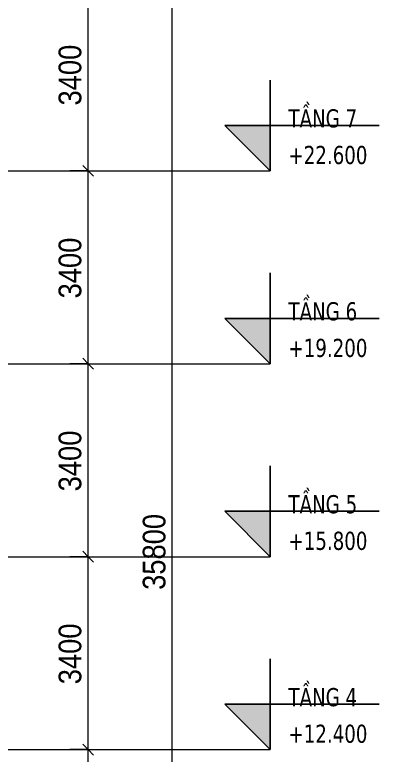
# Model space of a CAD drawing. Header units: millimetres. Extents: x 25061 to 259291, y -8723 to 35400.
# Drawn here: x 251062 to 257487, y 12302 to 25350 of the extents above; entities that cross this region are included whole.
import ezdxf

# ---------------------------------------------------------------- set-up
doc = ezdxf.new("R2010")
doc.units = ezdxf.units.MM
doc.linetypes.add('Centre', pattern=[31.75, 6.35, -4.7625, 15.875, -4.7625])
for name, color, linetype, lineweight in [('A-ANNO-DIMS', 211, 'Continuous', 9), ('A-ANNO-DIMS-160', 211, 'Continuous', 9), ('A-FLOR-LEVL', 51, 'Continuous', 9), ('A-FLOR-LEVL-1', 51, 'Continuous', 25), ('A-FLOR-LEVL-2', 51, 'Centre', 9)]:
    doc.layers.add(name, color=color, linetype=linetype, lineweight=lineweight)
doc.styles.add('Tahoma_B', font='tahomabd.ttf', dxfattribs={"width": 0.85, "height": 320})
doc.styles.add('UTM Avo', font='', dxfattribs={"width": 0.9, "height": 400})
doc.styles.get('UTM Avo').set_extended_font_data('UTM Avo')
doc.dimstyles.new('1_Dim_chi_tiet_2_5', dxfattribs={"dimscale": 304.8, "dimtxt": 399.720379, "dimasz": 0.629921, "dimexe": 0.524934, "dimexo": 0.0625, "dimgap": 0.052493, "dimtad": 1, "dimdec": 0, "dimrnd": 5, "dimzin": 0, "dimdsep": 46, "dimtxsty": 'UTM Avo', "dimblk1": 'OBLIQUE', "dimblk2": 'OBLIQUE', "dimsah": 1, "dimcen": 0.09, "dimdle": 0.524934, "dimazin": 0, "dimtfac": 1, "dimtdec": 4, "dimtix": 1, "dimtmove": 0, "dimatfit": 3, "dimfxl": 1.049869, "dimfxlon": 1, "dimtvp": 1, "dimtolj": 1, "dimtzin": 0, "dimarcsym": 2})

# ---------------------------------------------------------------- blocks, each defined once
blk = doc.blocks.new('Level - CAO ĐỘ LEVEL-350587-TKCS_MẶT CẮT 2')
at = {"layer": 'A-FLOR-LEVL'}
blk.add_hatch(color=256, dxfattribs=at).paths.add_polyline_path([(-25696, 3000), (-25696, 2200), (-26496, 3000)])
at = {"layer": 'A-FLOR-LEVL-1'}
for p, q in [((-25696, 2200), (-25696, 3800)), ((-26496, 3000), (-25696, 2200)), ((-26496, 3000), (-23776, 3000))]:
    blk.add_line(p, q, dxfattribs=at)
blk = doc.blocks.new('DIMBLOCK83-TKCS_MẶT CẮT 2')
at = {"layer": 'A-ANNO-DIMS-160'}
for p, q in [((252035, 12400), (252515, 12400)), ((252355, 12400), (252035, 12400)), ((252355, 9000), (252355, 12400)), ((252035, 9000), (252515, 9000)), ((252355, 9000), (252035, 9000))]:
    blk.add_line(p, q, dxfattribs=at)
at = {"layer": 'A-ANNO-DIMS-160', "lineweight": 25}
for p, q in [((252355, 12400), (252259, 12496)), ((252355, 12400), (252451, 12304)), ((252355, 9000), (252259, 9096)), ((252355, 9000), (252451, 8904))]:
    blk.add_line(p, q, dxfattribs=at)
at = {"layer": 'A-ANNO-DIMS-160', "color": 0, "insert": (251835, 10152), "char_height": 400, "width": 1314.64, "attachment_point": 1, "rotation": 90, "line_spacing_factor": 1.110334, "style": 'UTM Avo'}
blk.add_mtext('3400', dxfattribs=at)
blk = doc.blocks.new('_Oblique')
at = {"color": 0, "linetype": 'ByBlock', "lineweight": -2}
blk.add_line((-0.5, -0.5), (0.5, 0.5), dxfattribs=at)
blk = doc.blocks.new('DIMBLOCK84-TKCS_MẶT CẮT 2')
at = {"layer": 'A-ANNO-DIMS-160'}
for p, q in [((252035, 15800), (252515, 15800)), ((252355, 15800), (252035, 15800)), ((252355, 12400), (252355, 15800)), ((252035, 12400), (252515, 12400)), ((252355, 12400), (252035, 12400))]:
    blk.add_line(p, q, dxfattribs=at)
at = {"layer": 'A-ANNO-DIMS-160', "lineweight": 25}
for p, q in [((252355, 15800), (252259, 15896)), ((252355, 15800), (252451, 15704)), ((252355, 12400), (252259, 12496)), ((252355, 12400), (252451, 12304))]:
    blk.add_line(p, q, dxfattribs=at)
at = {"layer": 'A-ANNO-DIMS-160', "color": 0, "insert": (251835, 13552), "char_height": 400, "width": 1314.64, "attachment_point": 1, "rotation": 90, "line_spacing_factor": 1.110334, "style": 'UTM Avo'}
blk.add_mtext('3400', dxfattribs=at)
blk = doc.blocks.new('DIMBLOCK85-TKCS_MẶT CẮT 2')
at = {"layer": 'A-ANNO-DIMS-160'}
for p, q in [((252035, 19200), (252515, 19200)), ((252355, 19200), (252035, 19200)), ((252355, 15800), (252355, 19200)), ((252035, 15800), (252515, 15800)), ((252355, 15800), (252035, 15800))]:
    blk.add_line(p, q, dxfattribs=at)
at = {"layer": 'A-ANNO-DIMS-160', "lineweight": 25}
for p, q in [((252355, 19200), (252259, 19296)), ((252355, 19200), (252451, 19104)), ((252355, 15800), (252259, 15896)), ((252355, 15800), (252451, 15704))]:
    blk.add_line(p, q, dxfattribs=at)
at = {"layer": 'A-ANNO-DIMS-160', "color": 0, "insert": (251835, 16952), "char_height": 400, "width": 1314.64, "attachment_point": 1, "rotation": 90, "line_spacing_factor": 1.110334, "style": 'UTM Avo'}
blk.add_mtext('3400', dxfattribs=at)
blk = doc.blocks.new('DIMBLOCK86-TKCS_MẶT CẮT 2')
at = {"layer": 'A-ANNO-DIMS-160'}
for p, q in [((252035, 22600), (252515, 22600)), ((252355, 22600), (252035, 22600)), ((252355, 19200), (252355, 22600)), ((252035, 19200), (252515, 19200)), ((252355, 19200), (252035, 19200))]:
    blk.add_line(p, q, dxfattribs=at)
at = {"layer": 'A-ANNO-DIMS-160', "lineweight": 25}
for p, q in [((252355, 22600), (252259, 22696)), ((252355, 22600), (252451, 22504)), ((252355, 19200), (252259, 19296)), ((252355, 19200), (252451, 19104))]:
    blk.add_line(p, q, dxfattribs=at)
at = {"layer": 'A-ANNO-DIMS-160', "color": 0, "insert": (251835, 20352), "char_height": 400, "width": 1314.64, "attachment_point": 1, "rotation": 90, "line_spacing_factor": 1.110334, "style": 'UTM Avo'}
blk.add_mtext('3400', dxfattribs=at)
blk = doc.blocks.new('DIMBLOCK87-TKCS_MẶT CẮT 2')
at = {"layer": 'A-ANNO-DIMS-160', "lineweight": 25}
for p, q in [((252355, 26000), (252259, 26096)), ((252355, 26000), (252451, 25904)), ((252355, 22600), (252259, 22696)), ((252355, 22600), (252451, 22504))]:
    blk.add_line(p, q, dxfattribs=at)
at = {"layer": 'A-ANNO-DIMS-160'}
for p, q in [((252035, 26000), (252515, 26000)), ((252355, 26000), (252035, 26000)), ((252355, 22600), (252355, 26000)), ((252035, 22600), (252515, 22600)), ((252355, 22600), (252035, 22600))]:
    blk.add_line(p, q, dxfattribs=at)
at = {"layer": 'A-ANNO-DIMS-160', "color": 0, "insert": (251835, 23752), "char_height": 400, "width": 1314.64, "attachment_point": 1, "rotation": 90, "line_spacing_factor": 1.110334, "style": 'UTM Avo'}
blk.add_mtext('3400', dxfattribs=at)
blk = doc.blocks.new('DIMBLOCK91-TKCS_MẶT CẮT 2')
at = {"layer": 'A-ANNO-DIMS-160'}
for p, q in [((253838, -2160), (253838, 33960)), ((253518, 33800), (253998, 33800)), ((253838, 33800), (253518, 33800)), ((253518, -2000), (253998, -2000)), ((253838, -2000), (253518, -2000))]:
    blk.add_line(p, q, dxfattribs=at)
at = {"layer": 'A-ANNO-DIMS-160', "lineweight": 25}
for p, q in [((253838, 33800), (253742, 33896)), ((253838, 33800), (253934, 33704)), ((253838, -2000), (253742, -1904)), ((253838, -2000), (253934, -2096))]:
    blk.add_line(p, q, dxfattribs=at)
at = {"layer": 'A-ANNO-DIMS-160', "color": 0, "insert": (253318, 15215), "char_height": 400, "width": 1643.29, "attachment_point": 1, "rotation": 90, "line_spacing_factor": 1.110334, "style": 'UTM Avo'}
blk.add_mtext('35800', dxfattribs=at)

msp = doc.modelspace()

# ---------------------------------------------------------------- linework, layer by layer
at = {"layer": 'A-FLOR-LEVL-2'}
for p, q in [((147110.2, 22600), (255566.7, 22600)), ((147110.2, 19200), (255566.7, 19200)), ((147110.2, 15800), (255566.7, 15800)), ((147110.2, 12400), (255566.7, 12400))]:
    msp.add_line(p, q, dxfattribs=at)

# ---------------------------------------------------------------- block references
at = {"layer": 'A-FLOR-LEVL-1'}
for p in [(281262.8, 20400), (281262.8, 17000), (281262.8, 13600), (281262.8, 10200)]:
    msp.add_blockref('Level - CAO ĐỘ LEVEL-350587-TKCS_MẶT CẮT 2', p, dxfattribs=at)

# ---------------------------------------------------------------- texts
at = {"layer": 'A-FLOR-LEVL', "char_height": 320, "line_spacing_factor": 0.996129, "style": 'Tahoma_B'}
for s, insert, width, attachment_point in [('\\pt1632,3264,4896,6528,8160,9792,11424,13056,14688,16320,17952,19584,21216,22848,24480,26112,27744,29376,31008,32640,34272,35904,37536,39168,40800,42432,44064,45696,47328,48960,50592,52224;TẦNG 7', (255887.6, 23358.9), 1448.4, 7), ('\\pt680,1360,2040,2720,3400,4080,4760,5440,6120,6800,7480,8160,8840,9520,10200,10880,11560,12240,12920,13600,14280,14960,15640,16320,17000,17680,18360,19040,19720,20400,21080,21760;+22.600', (255887.6, 23040.1), 1655.12, 1), ('\\pt1632,3264,4896,6528,8160,9792,11424,13056,14688,16320,17952,19584,21216,22848,24480,26112,27744,29376,31008,32640,34272,35904,37536,39168,40800,42432,44064,45696,47328,48960,50592,52224;TẦNG 6', (255887.6, 19958.9), 1448.4, 7), ('\\pt680,1360,2040,2720,3400,4080,4760,5440,6120,6800,7480,8160,8840,9520,10200,10880,11560,12240,12920,13600,14280,14960,15640,16320,17000,17680,18360,19040,19720,20400,21080,21760;+19.200', (255887.6, 19640.1), 1655.12, 1), ('\\pt1632,3264,4896,6528,8160,9792,11424,13056,14688,16320,17952,19584,21216,22848,24480,26112,27744,29376,31008,32640,34272,35904,37536,39168,40800,42432,44064,45696,47328,48960,50592,52224;TẦNG 5', (255887.6, 16558.9), 1448.4, 7), ('\\pt680,1360,2040,2720,3400,4080,4760,5440,6120,6800,7480,8160,8840,9520,10200,10880,11560,12240,12920,13600,14280,14960,15640,16320,17000,17680,18360,19040,19720,20400,21080,21760;+15.800', (255887.6, 16240.1), 1655.12, 1), ('\\pt1632,3264,4896,6528,8160,9792,11424,13056,14688,16320,17952,19584,21216,22848,24480,26112,27744,29376,31008,32640,34272,35904,37536,39168,40800,42432,44064,45696,47328,48960,50592,52224;TẦNG 4', (255887.6, 13158.9), 1448.4, 7), ('\\pt680,1360,2040,2720,3400,4080,4760,5440,6120,6800,7480,8160,8840,9520,10200,10880,11560,12240,12920,13600,14280,14960,15640,16320,17000,17680,18360,19040,19720,20400,21080,21760;+12.400', (255887.6, 12840.1), 1655.12, 1)]:
    msp.add_mtext(s, dxfattribs=dict(at, insert=insert, width=width, attachment_point=attachment_point))

# ---------------------------------------------------------------- dimensions: what is measured, and where the dimension line sits
at = {"layer": 'A-ANNO-DIMS'}
for base, p1, p2, override, picture, middle in [((253838, 33800), (253518, -2000), (253518, 33800), {"dimpost": '<>', "dimfxl": 35800}, 'DIMBLOCK91-TKCS_MẶT CẮT 2', (253615, 15900)), ((252354.6, 26000), (252034.6, 22600), (252034.6, 26000), {"dimpost": '<>', "dimfxl": 3400}, 'DIMBLOCK87-TKCS_MẶT CẮT 2', (252131.6, 24300)), ((252354.6, 22600), (252034.6, 19200), (252034.6, 22600), {"dimpost": '<>', "dimfxl": 3400}, 'DIMBLOCK86-TKCS_MẶT CẮT 2', (252131.6, 20900)), ((252354.6, 19200), (252034.6, 15800), (252034.6, 19200), {"dimpost": '<>', "dimfxl": 3400}, 'DIMBLOCK85-TKCS_MẶT CẮT 2', (252131.6, 17500)), ((252354.6, 15800), (252034.6, 12400), (252034.6, 15800), {"dimpost": '<>', "dimfxl": 3400}, 'DIMBLOCK84-TKCS_MẶT CẮT 2', (252131.6, 14100)), ((252354.6, 12400), (252034.6, 9000), (252034.6, 12400), {"dimpost": '<>', "dimfxl": 3400}, 'DIMBLOCK83-TKCS_MẶT CẮT 2', (252131.6, 10700))]:
    dim = msp.add_linear_dim(base=base, p1=p1, p2=p2, angle=90, dimstyle='1_Dim_chi_tiet_2_5', override=override, dxfattribs=at)
    dim.commit()
    dim.dimension.update_dxf_attribs({"geometry": picture, "text_midpoint": middle})

doc.saveas('drawing.dxf')
